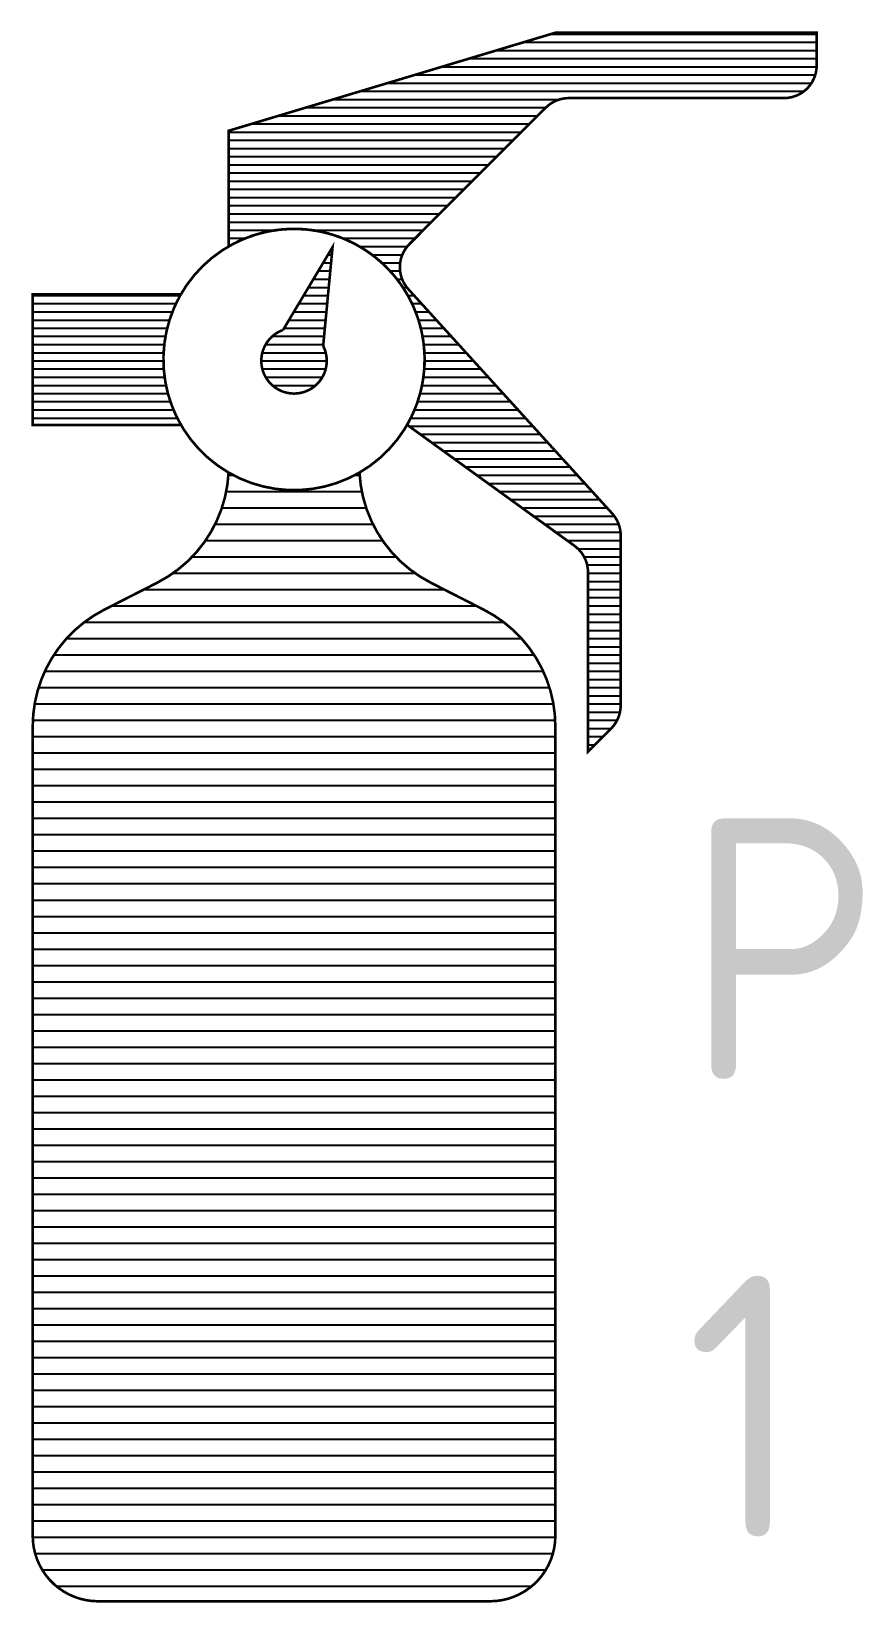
# Model space of a CAD drawing. Extents: x 11 to 17.4, y 12 to 24.
import ezdxf

# ---------------------------------------------------------------- set-up
doc = ezdxf.new("R2010")
doc.units = 0
doc.header["$LTSCALE"] = 2
doc.layers.get('0').update_dxf_attribs({"linetype": 'CONTINUOUS'})
for name, color, linetype in [('ROOD', 1, 'CONTINUOUS'), ('TXT', 7, 'CONTINUOUS'), ('VEILIG', 7, 'CONTINUOUS')]:
    doc.layers.add(name, color=color, linetype=linetype)
doc.styles.get("Standard").update_dxf_attribs({"font": 'ISO'})

# ---------------------------------------------------------------- blocks, each defined once
blk = doc.blocks.new('*X')
at = {"color": 0}
for p, q in [((19.758, 23.938), (22, 23.938)), ((19.967, 24), (22, 24)), ((19.342, 23.812), (22, 23.812)), ((19.55, 23.875), (22, 23.875)), ((18.925, 23.688), (21.989, 23.688)), ((19.133, 23.75), (22, 23.75)), ((18.508, 23.562), (21.903, 23.562)), ((18.717, 23.625), (21.96, 23.625)), ((18.3, 23.5), (20.034, 23.5)), ((17.883, 23.375), (19.865, 23.375)), ((18.092, 23.438), (19.928, 23.438)), ((17.5, 23.25), (19.74, 23.25)), ((17.675, 23.312), (19.802, 23.312)), ((17.5, 23.188), (19.677, 23.188)), ((17.5, 23.125), (19.615, 23.125)), ((17.5, 23.062), (19.552, 23.062)), ((17.5, 23), (19.49, 23)), ((17.5, 22.938), (19.427, 22.938)), ((17.5, 22.875), (19.365, 22.875)), ((17.5, 22.812), (19.302, 22.812)), ((17.5, 22.75), (19.24, 22.75)), ((17.5, 22.688), (19.177, 22.688)), ((17.5, 22.625), (19.115, 22.625)), ((17.5, 22.562), (19.052, 22.562)), ((17.5, 22.5), (17.859, 22.5)), ((18.141, 22.5), (18.99, 22.5)), ((17.5, 22.438), (17.626, 22.438)), ((18.374, 22.438), (18.927, 22.438)), ((18.502, 22.375), (18.867, 22.375)), ((18.224, 22.25), (18.284, 22.25)), ((18.261, 22.312), (18.29, 22.312)), ((18.597, 22.312), (18.829, 22.312)), ((18.673, 22.25), (18.812, 22.25)), ((18.149, 22.125), (18.272, 22.125)), ((18.186, 22.188), (18.278, 22.188)), ((18.736, 22.188), (18.811, 22.188)), ((18.789, 22.125), (18.827, 22.125)), ((16, 22), (17.128, 22)), ((18.074, 22), (18.26, 22)), ((18.112, 22.062), (18.266, 22.062)), ((18.834, 22.062), (18.862, 22.062)), ((18.872, 22), (18.918, 22)), ((16, 21.938), (17.096, 21.938)), ((18.037, 21.938), (18.254, 21.938)), ((18.904, 21.938), (18.975, 21.938)), ((16, 21.875), (17.069, 21.875)), ((16, 21.812), (17.047, 21.812)), ((17.962, 21.812), (18.242, 21.812)), ((18, 21.875), (18.248, 21.875)), ((18.931, 21.875), (19.032, 21.875)), ((18.953, 21.812), (19.089, 21.812)), ((16, 21.75), (17.029, 21.75)), ((16, 21.688), (17.016, 21.688)), ((17.835, 21.688), (18.23, 21.688)), ((17.925, 21.75), (18.236, 21.75)), ((18.971, 21.75), (19.145, 21.75)), ((18.984, 21.688), (19.202, 21.688)), ((16, 21.625), (17.007, 21.625)), ((16, 21.562), (17.001, 21.562)), ((17.758, 21.562), (18.242, 21.562)), ((17.783, 21.625), (18.224, 21.625)), ((18.993, 21.625), (19.259, 21.625)), ((18.999, 21.562), (19.316, 21.562)), ((16, 21.5), (17, 21.5)), ((16, 21.438), (17.003, 21.438)), ((17.75, 21.5), (18.25, 21.5)), ((17.758, 21.438), (18.242, 21.438)), ((18.997, 21.438), (19.43, 21.438)), ((19, 21.5), (19.373, 21.5)), ((16, 21.375), (17.009, 21.375)), ((16, 21.312), (17.02, 21.312)), ((17.783, 21.375), (18.217, 21.375)), ((17.835, 21.312), (18.165, 21.312)), ((18.98, 21.312), (19.543, 21.312)), ((18.991, 21.375), (19.486, 21.375)), ((16, 21.25), (17.034, 21.25)), ((16, 21.188), (17.053, 21.188)), ((18.947, 21.188), (19.657, 21.188)), ((18.966, 21.25), (19.6, 21.25)), ((16, 21.125), (17.077, 21.125)), ((16, 21.062), (17.106, 21.062)), ((18.894, 21.062), (19.77, 21.062)), ((18.923, 21.125), (19.714, 21.125)), ((18.88, 21), (19.827, 21)), ((18.966, 20.938), (19.884, 20.938)), ((19.053, 20.875), (19.941, 20.875)), ((19.139, 20.812), (19.998, 20.812)), ((19.226, 20.75), (20.055, 20.75)), ((19.312, 20.688), (20.111, 20.688)), ((17.498, 20.625), (17.534, 20.625)), ((18.466, 20.625), (18.502, 20.625)), ((19.399, 20.625), (20.168, 20.625)), ((19.485, 20.562), (20.225, 20.562)), ((17.481, 20.5), (18.519, 20.5)), ((19.572, 20.5), (20.282, 20.5)), ((19.658, 20.438), (20.339, 20.438)), ((17.448, 20.375), (18.552, 20.375)), ((19.745, 20.375), (20.395, 20.375)), ((17.396, 20.25), (18.604, 20.25)), ((19.831, 20.312), (20.451, 20.312)), ((19.918, 20.25), (20.485, 20.25)), ((17.322, 20.125), (18.678, 20.125)), ((20.004, 20.188), (20.499, 20.188)), ((20.091, 20.125), (20.5, 20.125)), ((17.22, 20), (18.78, 20)), ((20.173, 20.062), (20.5, 20.062)), ((20.221, 20), (20.5, 20)), ((17.074, 19.875), (18.926, 19.875)), ((20.244, 19.938), (20.5, 19.938)), ((20.25, 19.875), (20.5, 19.875)), ((16.851, 19.75), (19.149, 19.75)), ((20.25, 19.812), (20.5, 19.812)), ((20.25, 19.75), (20.5, 19.75)), ((16.605, 19.625), (19.395, 19.625)), ((20.25, 19.688), (20.5, 19.688)), ((20.25, 19.625), (20.5, 19.625)), ((16.395, 19.5), (19.605, 19.5)), ((20.25, 19.562), (20.5, 19.562)), ((20.25, 19.5), (20.5, 19.5)), ((16.259, 19.375), (19.741, 19.375)), ((20.25, 19.438), (20.5, 19.438)), ((20.25, 19.375), (20.5, 19.375)), ((16.162, 19.25), (19.838, 19.25)), ((20.25, 19.312), (20.5, 19.312)), ((20.25, 19.25), (20.5, 19.25)), ((16.093, 19.125), (19.907, 19.125)), ((20.25, 19.188), (20.5, 19.188)), ((20.25, 19.125), (20.5, 19.125)), ((16.045, 19), (19.955, 19)), ((20.25, 19.062), (20.5, 19.062)), ((20.25, 19), (20.5, 19)), ((16.015, 18.875), (19.985, 18.875)), ((20.25, 18.938), (20.5, 18.938)), ((20.25, 18.875), (20.5, 18.875)), ((20.25, 18.812), (20.495, 18.812)), ((16.001, 18.75), (19.999, 18.75)), ((20.25, 18.75), (20.473, 18.75)), ((20.25, 18.688), (20.427, 18.688)), ((16, 18.625), (20, 18.625)), ((20.25, 18.625), (20.365, 18.625)), ((20.25, 18.562), (20.302, 18.562)), ((16, 18.5), (20, 18.5)), ((16, 18.375), (20, 18.375)), ((16, 18.25), (20, 18.25)), ((16, 18.125), (20, 18.125)), ((16, 18), (20, 18)), ((16, 17.875), (20, 17.875)), ((16, 17.75), (20, 17.75)), ((16, 17.625), (20, 17.625)), ((16, 17.5), (20, 17.5)), ((16, 17.375), (20, 17.375)), ((16, 17.25), (20, 17.25)), ((16, 17.125), (20, 17.125)), ((16, 17), (20, 17)), ((16, 16.875), (20, 16.875)), ((16, 16.75), (20, 16.75)), ((16, 16.625), (20, 16.625)), ((16, 16.5), (20, 16.5)), ((16, 16.375), (20, 16.375)), ((16, 16.25), (20, 16.25)), ((16, 16.125), (20, 16.125)), ((16, 16), (20, 16)), ((16, 15.875), (20, 15.875)), ((16, 15.75), (20, 15.75)), ((16, 15.625), (20, 15.625)), ((16, 15.5), (20, 15.5)), ((16, 15.375), (20, 15.375)), ((16, 15.25), (20, 15.25)), ((16, 15.125), (20, 15.125)), ((16, 15), (20, 15)), ((16, 14.875), (20, 14.875)), ((16, 14.75), (20, 14.75)), ((16, 14.625), (20, 14.625)), ((16, 14.5), (20, 14.5)), ((16, 14.375), (20, 14.375)), ((16, 14.25), (20, 14.25)), ((16, 14.125), (20, 14.125)), ((16, 14), (20, 14)), ((16, 13.875), (20, 13.875)), ((16, 13.75), (20, 13.75)), ((16, 13.625), (20, 13.625)), ((16, 13.5), (20, 13.5)), ((16, 13.375), (20, 13.375)), ((16, 13.25), (20, 13.25)), ((16, 13.125), (20, 13.125)), ((16, 13), (20, 13)), ((16, 12.875), (20, 12.875)), ((16, 12.75), (20, 12.75)), ((16, 12.625), (20, 12.625)), ((16, 12.5), (20, 12.5)), ((16.019, 12.375), (19.981, 12.375)), ((16.073, 12.25), (19.927, 12.25)), ((16.181, 12.125), (19.819, 12.125))]:
    blk.add_line(p, q, dxfattribs=at)

msp = doc.modelspace()

# ---------------------------------------------------------------- linework, layer by layer
at = {"layer": 'VEILIG', "color": 0, "const_width": 0.02}
for points in [[(13.866, 21.01, 0.767327), (12.5, 22.376), (12.5, 23.26), (15, 24.01), (17, 24.01), (17, 23.76, -0.414214), (16.75, 23.51), (15.104, 23.51, 0.198912), (14.927, 23.437), (13.883, 22.393, 0.400344), (13.875, 22.048), (15.435, 20.332, -0.186575), (15.5, 20.163), (15.5, 18.864, -0.198912), (15.427, 18.687), (15.25, 18.51), (15.25, 19.882, 0.24077), (15.146, 20.085)], [(12.499, 20.645, 0.268696), (13.501, 20.645, 3.721678)], [(13.295, 22.37), (12.916, 21.736, 2.656684), (13.223, 21.614)], [(11, 22.01), (12.134, 22.01, 0.267949), (12.134, 21.01), (11, 21.01)], [(11.5, 12.01, -0.414214), (11, 12.51), (11, 18.704, -0.28194), (11.546, 19.595), (11.954, 19.803, 0.268729), (12.499, 20.645, 0.268696), (13.501, 20.645, 0.268729), (14.046, 19.803), (14.454, 19.595, -0.28194), (15, 18.704), (15, 12.51, -0.414214), (14.5, 12.01)]]:
    msp.add_lwpolyline(points, format="xyb", close=True, dxfattribs=at)

# ---------------------------------------------------------------- block references
at = {"layer": 'ROOD', "color": 0}
msp.add_blockref('*X', (-5, 0), dxfattribs=at)
at = {"layer": 'VEILIG', "color": 0}
msp.add_blockref('*X', (-5, 0), dxfattribs=at)
msp.add_blockref('*X', (-5, 0), dxfattribs=at)

# ---------------------------------------------------------------- texts
at = {"layer": 'TXT', "color": 0}
for s, p in [('P', (16, 16)), ('1', (16, 12.5))]:
    msp.add_text(s, height=2, dxfattribs=at).set_placement(p)

doc.saveas('drawing.dxf')
